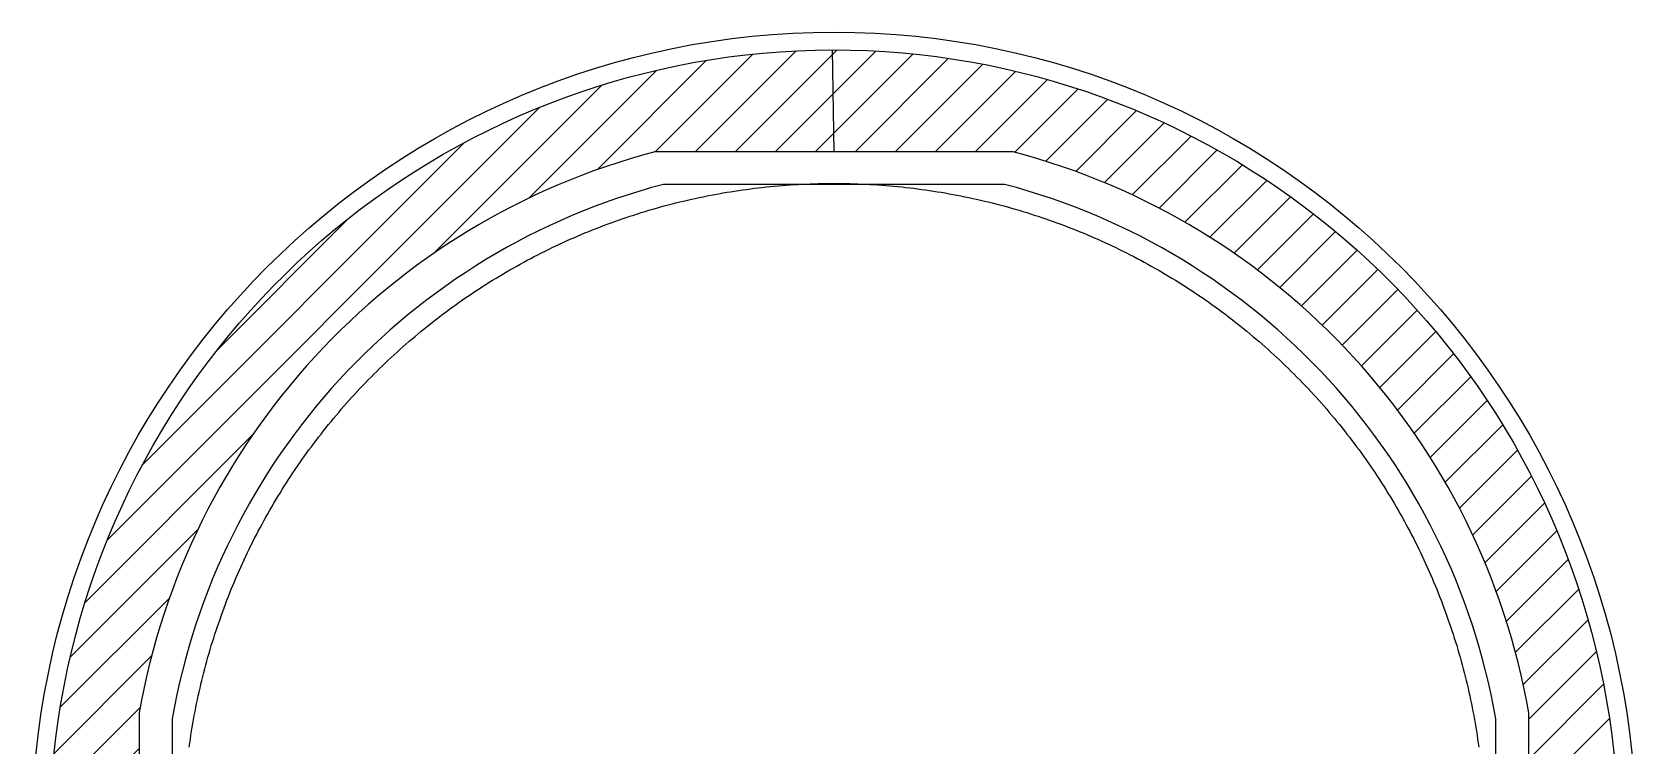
# Model space of a CAD drawing. Header units: millimetres. Extents: x 6268 to 6857, y -7375 to -6958.
# Drawn here: x 6688.7 to 6778.7, y -7152.4 to -7112.4 of the extents above; entities that cross this region are included whole.
import ezdxf

# ---------------------------------------------------------------- set-up
doc = ezdxf.new("R2010")
doc.units = ezdxf.units.MM
doc.header["$LTSCALE"] = 32.67
doc.layers.get('0').update_dxf_attribs({"linetype": 'CONTINUOUS'})
for name, color, linetype in [('BZ', 210, 'CONTINUOUS'), ('ITO', 3, 'CONTINUOUS'), ('sensor', 7, 'CONTINUOUS')]:
    doc.layers.add(name, color=color, linetype=linetype)
pattern_1 = [(45, (66.8462, 199.5676), (-1.12253202, 1.12253202), [])]

msp = doc.modelspace()

# ---------------------------------------------------------------- hatches: boundary and pattern name
h = msp.add_hatch()
h.set_pattern_fill('ANSI31', color=4, scale=0.5, style=0)
h.set_pattern_definition(pattern_1)
h.paths.add_polyline_path([(6723.684, -7119.1), (6733.737, -7119.1), (6733.661, -7113.387, 0.824), (6717.291, -7198.198), (6719.629, -7198.194), (6711.437, -7190.093, -0.202419), (6694.746, -7164.22), (6694.746, -7150.553, -0.293118)])
h = msp.add_hatch()
h.set_pattern_fill('ANSI31', color=4, scale=0.5, style=0)
h.set_pattern_definition(pattern_1)
h.paths.add_polyline_path([(6743.79, -7119.1, -0.293118), (6772.727, -7150.553), (6772.727, -7164.22, -0.202419), (6756.036, -7190.093), (6747.984, -7198.145), (6750.322, -7198.141, 0.824), (6733.661, -7113.387), (6733.737, -7119.1)])

# ---------------------------------------------------------------- linework, layer by layer
at = {"layer": 'BZ'}
msp.add_lwpolyline([(6697.555, -7152.468), (6697.586, -7152.247), (6697.618, -7152.025), (6697.651, -7151.803), (6697.686, -7151.582), (6697.723, -7151.361), (6697.76, -7151.14), (6697.799, -7150.919), (6697.839, -7150.699), (6697.881, -7150.479), (6697.924, -7150.259), (6697.969, -7150.039), (6698.014, -7149.82), (6698.061, -7149.601), (6698.11, -7149.382), (6698.16, -7149.164), (6698.211, -7148.946), (6698.263, -7148.728), (6698.317, -7148.51), (6698.372, -7148.293), (6698.428, -7148.076), (6698.486, -7147.86), (6698.545, -7147.644), (6698.606, -7147.428), (6698.667, -7147.213), (6698.73, -7146.998), (6698.795, -7146.783), (6698.861, -7146.569), (6698.928, -7146.355), (6698.996, -7146.142), (6699.065, -7145.929), (6699.136, -7145.716), (6699.209, -7145.504), (6699.282, -7145.293), (6699.357, -7145.081), (6699.433, -7144.871), (6699.511, -7144.66), (6699.589, -7144.451), (6699.669, -7144.241), (6699.751, -7144.033), (6699.833, -7143.824), (6699.917, -7143.617), (6700.002, -7143.409), (6700.088, -7143.203), (6700.176, -7142.996), (6700.265, -7142.791), (6700.355, -7142.586), (6700.447, -7142.381), (6700.539, -7142.177), (6700.633, -7141.974), (6700.728, -7141.771), (6700.825, -7141.569), (6700.922, -7141.367), (6701.021, -7141.166), (6701.121, -7140.965), (6701.223, -7140.766), (6701.325, -7140.566), (6701.429, -7140.368), (6701.534, -7140.17), (6701.64, -7139.973), (6701.748, -7139.776), (6701.856, -7139.58), (6701.966, -7139.385), (6702.077, -7139.19), (6702.189, -7138.996), (6702.303, -7138.803), (6702.417, -7138.611), (6702.533, -7138.419), (6702.65, -7138.228), (6702.768, -7138.037), (6702.888, -7137.848), (6703.008, -7137.659), (6703.13, -7137.471), (6703.252, -7137.283), (6703.376, -7137.096), (6703.501, -7136.911), (6703.628, -7136.725), (6703.755, -7136.541), (6703.883, -7136.358), (6704.013, -7136.175), (6704.144, -7135.993), (6704.275, -7135.812), (6704.408, -7135.631), (6704.542, -7135.452), (6704.677, -7135.273), (6704.814, -7135.095), (6704.951, -7134.918), (6705.089, -7134.742), (6705.229, -7134.566), (6705.369, -7134.392), (6705.511, -7134.218), (6705.654, -7134.046), (6705.797, -7133.874), (6705.942, -7133.703), (6706.088, -7133.533), (6706.235, -7133.363), (6706.383, -7133.195), (6706.532, -7133.028), (6706.681, -7132.861), (6706.832, -7132.696), (6706.984, -7132.531), (6707.137, -7132.367), (6707.291, -7132.205), (6707.446, -7132.043), (6707.602, -7131.882), (6707.759, -7131.722), (6707.917, -7131.563), (6708.076, -7131.405), (6708.236, -7131.248), (6708.397, -7131.092), (6708.559, -7130.937), (6708.721, -7130.783), (6708.885, -7130.63), (6709.05, -7130.478), (6709.215, -7130.327), (6709.382, -7130.178), (6709.549, -7130.029), (6709.717, -7129.881), (6709.887, -7129.734), (6710.057, -7129.588), (6710.228, -7129.443), (6710.4, -7129.3), (6710.572, -7129.157), (6710.746, -7129.015), (6710.92, -7128.875), (6711.096, -7128.735), (6711.272, -7128.597), (6711.449, -7128.46), (6711.627, -7128.323), (6711.806, -7128.188), (6711.985, -7128.054), (6712.166, -7127.921), (6712.347, -7127.79), (6712.529, -7127.659), (6712.711, -7127.529), (6712.895, -7127.401), (6713.079, -7127.274), (6713.265, -7127.147), (6713.45, -7127.022), (6713.637, -7126.898), (6713.825, -7126.776), (6714.013, -7126.654), (6714.202, -7126.534), (6714.391, -7126.414), (6714.582, -7126.296), (6714.773, -7126.179), (6714.965, -7126.063), (6715.157, -7125.949), (6715.35, -7125.835), (6715.544, -7125.723), (6715.739, -7125.612), (6715.934, -7125.502), (6716.13, -7125.394), (6716.327, -7125.286), (6716.524, -7125.18), (6716.722, -7125.075), (6716.92, -7124.971), (6717.12, -7124.869), (6717.319, -7124.767), (6717.52, -7124.667), (6717.721, -7124.568), (6717.923, -7124.471), (6718.125, -7124.374), (6718.328, -7124.279), (6718.531, -7124.185), (6718.735, -7124.093), (6718.94, -7124.001), (6719.145, -7123.911), (6719.35, -7123.822), (6719.557, -7123.734), (6719.763, -7123.648), (6719.971, -7123.563), (6720.178, -7123.479), (6720.387, -7123.397), (6720.595, -7123.315), (6720.805, -7123.235), (6721.014, -7123.157), (6721.225, -7123.079), (6721.435, -7123.003), (6721.647, -7122.928), (6721.858, -7122.855), (6722.07, -7122.782), (6722.283, -7122.711), (6722.496, -7122.642), (6722.709, -7122.574), (6722.923, -7122.507), (6723.137, -7122.441), (6723.352, -7122.376), (6723.567, -7122.313), (6723.782, -7122.252), (6723.998, -7122.191), (6724.214, -7122.132), (6724.43, -7122.074), (6724.647, -7122.018), (6724.864, -7121.963), (6725.082, -7121.909), (6725.3, -7121.857), (6725.518, -7121.806), (6725.736, -7121.756), (6725.955, -7121.707), (6726.174, -7121.66), (6726.393, -7121.615), (6726.613, -7121.57), (6726.833, -7121.527), (6727.053, -7121.485), (6727.273, -7121.445), (6727.494, -7121.406), (6727.715, -7121.369), (6727.936, -7121.332), (6728.157, -7121.297), (6728.379, -7121.264), (6728.601, -7121.232), (6728.822, -7121.201), (6729.045, -7121.171), (6729.267, -7121.143), (6729.489, -7121.116), (6729.712, -7121.091), (6729.935, -7121.067), (6730.158, -7121.044), (6730.381, -7121.023), (6730.604, -7121.003), (6730.827, -7120.985), (6731.05, -7120.968), (6731.274, -7120.952), (6731.498, -7120.937), (6731.721, -7120.924), (6731.945, -7120.913), (6732.169, -7120.902), (6732.393, -7120.893), (6732.616, -7120.886), (6732.84, -7120.88), (6733.064, -7120.875), (6733.288, -7120.871), (6733.513, -7120.869), (6733.737, -7120.869), (6733.961, -7120.869), (6734.185, -7120.871), (6734.409, -7120.875), (6734.633, -7120.88), (6734.857, -7120.886), (6735.081, -7120.893), (6735.304, -7120.902), (6735.528, -7120.913), (6735.752, -7120.924), (6735.976, -7120.937), (6736.199, -7120.952), (6736.423, -7120.968), (6736.646, -7120.985), (6736.869, -7121.003), (6737.093, -7121.023), (6737.316, -7121.044), (6737.538, -7121.067), (6737.761, -7121.091), (6737.984, -7121.116), (6738.206, -7121.143), (6738.429, -7121.171), (6738.651, -7121.201), (6738.873, -7121.232), (6739.094, -7121.264), (6739.316, -7121.297), (6739.537, -7121.332), (6739.758, -7121.369), (6739.979, -7121.406), (6740.2, -7121.445), (6740.42, -7121.485), (6740.64, -7121.527), (6740.86, -7121.57), (6741.08, -7121.615), (6741.299, -7121.66), (6741.518, -7121.707), (6741.737, -7121.756), (6741.955, -7121.806), (6742.173, -7121.857), (6742.391, -7121.909), (6742.609, -7121.963), (6742.826, -7122.018), (6743.043, -7122.074), (6743.259, -7122.132), (6743.475, -7122.191), (6743.691, -7122.252), (6743.906, -7122.313), (6744.121, -7122.376), (6744.336, -7122.441), (6744.55, -7122.507), (6744.764, -7122.574), (6744.977, -7122.642), (6745.19, -7122.711), (6745.403, -7122.782), (6745.615, -7122.855), (6745.827, -7122.928), (6746.038, -7123.003), (6746.248, -7123.079), (6746.459, -7123.157), (6746.669, -7123.235), (6746.878, -7123.315), (6747.087, -7123.397), (6747.295, -7123.479), (6747.503, -7123.563), (6747.71, -7123.648), (6747.917, -7123.734), (6748.123, -7123.822), (6748.328, -7123.911), (6748.534, -7124.001), (6748.738, -7124.093), (6748.942, -7124.185), (6749.145, -7124.279), (6749.348, -7124.374), (6749.551, -7124.471), (6749.752, -7124.568), (6749.953, -7124.667), (6750.154, -7124.767), (6750.353, -7124.869), (6750.553, -7124.971), (6750.751, -7125.075), (6750.949, -7125.18), (6751.146, -7125.286), (6751.343, -7125.394), (6751.539, -7125.502), (6751.734, -7125.612), (6751.929, -7125.723), (6752.123, -7125.835), (6752.316, -7125.949), (6752.509, -7126.063), (6752.7, -7126.179), (6752.891, -7126.296), (6753.082, -7126.414), (6753.271, -7126.534), (6753.46, -7126.654), (6753.649, -7126.776), (6753.836, -7126.898), (6754.023, -7127.022), (6754.209, -7127.147), (6754.394, -7127.274), (6754.578, -7127.401), (6754.762, -7127.529), (6754.944, -7127.659), (6755.126, -7127.79), (6755.308, -7127.921), (6755.488, -7128.054), (6755.667, -7128.188), (6755.846, -7128.323), (6756.024, -7128.46), (6756.201, -7128.597), (6756.377, -7128.735), (6756.553, -7128.875), (6756.727, -7129.015), (6756.901, -7129.157), (6757.074, -7129.3), (6757.245, -7129.443), (6757.416, -7129.588), (6757.587, -7129.734), (6757.756, -7129.881), (6757.924, -7130.029), (6758.091, -7130.178), (6758.258, -7130.327), (6758.423, -7130.478), (6758.588, -7130.63), (6758.752, -7130.783), (6758.914, -7130.937), (6759.076, -7131.092), (6759.237, -7131.248), (6759.397, -7131.405), (6759.556, -7131.563), (6759.714, -7131.722), (6759.871, -7131.882), (6760.027, -7132.043), (6760.182, -7132.205), (6760.336, -7132.367), (6760.489, -7132.531), (6760.641, -7132.696), (6760.792, -7132.861), (6760.942, -7133.028), (6761.091, -7133.195), (6761.238, -7133.363), (6761.385, -7133.533), (6761.531, -7133.703), (6761.676, -7133.874), (6761.82, -7134.046), (6761.962, -7134.218), (6762.104, -7134.392), (6762.244, -7134.566), (6762.384, -7134.742), (6762.522, -7134.918), (6762.66, -7135.095), (6762.796, -7135.273), (6762.931, -7135.452), (6763.065, -7135.631), (6763.198, -7135.812), (6763.33, -7135.993), (6763.46, -7136.175), (6763.59, -7136.358), (6763.718, -7136.541), (6763.846, -7136.725), (6763.972, -7136.911), (6764.097, -7137.096), (6764.221, -7137.283), (6764.344, -7137.471), (6764.465, -7137.659), (6764.586, -7137.848), (6764.705, -7138.037), (6764.823, -7138.228), (6764.94, -7138.419), (6765.056, -7138.611), (6765.17, -7138.803), (6765.284, -7138.996), (6765.396, -7139.19), (6765.507, -7139.385), (6765.617, -7139.58), (6765.725, -7139.776), (6765.833, -7139.973), (6765.939, -7140.17), (6766.044, -7140.368), (6766.148, -7140.566), (6766.25, -7140.766), (6766.352, -7140.965), (6766.452, -7141.166), (6766.551, -7141.367), (6766.648, -7141.569), (6766.745, -7141.771), (6766.84, -7141.974), (6766.934, -7142.177), (6767.027, -7142.381), (6767.118, -7142.586), (6767.208, -7142.791), (6767.297, -7142.996), (6767.385, -7143.203), (6767.471, -7143.409), (6767.556, -7143.617), (6767.64, -7143.824), (6767.723, -7144.033), (6767.804, -7144.241), (6767.884, -7144.451), (6767.963, -7144.66), (6768.04, -7144.871), (6768.116, -7145.081), (6768.191, -7145.293), (6768.264, -7145.504), (6768.337, -7145.716), (6768.408, -7145.929), (6768.477, -7146.142), (6768.546, -7146.355), (6768.613, -7146.569), (6768.678, -7146.783), (6768.743, -7146.998), (6768.806, -7147.213), (6768.867, -7147.428), (6768.928, -7147.644), (6768.987, -7147.86), (6769.045, -7148.076), (6769.101, -7148.293), (6769.156, -7148.51), (6769.21, -7148.728), (6769.263, -7148.946), (6769.314, -7149.164), (6769.363, -7149.382), (6769.412, -7149.601), (6769.459, -7149.82), (6769.505, -7150.039), (6769.549, -7150.259), (6769.592, -7150.479), (6769.634, -7150.699), (6769.674, -7150.919), (6769.713, -7151.14), (6769.751, -7151.361), (6769.787, -7151.582), (6769.822, -7151.803), (6769.855, -7152.025), (6769.888, -7152.247), (6769.918, -7152.468)], dxfattribs=at)
at = {"layer": 'ITO', "color": 4}
msp.add_line((6733.737, -7119.1), (6733.661, -7113.387), dxfattribs=at)
at = {"layer": 'ITO', "color": 251, "true_color": 0x636466}
msp.add_circle((6733.737, -7157.387), 45, dxfattribs=at)
at = {"layer": 'sensor', "color": 4}
msp.add_lwpolyline([(6772.727, -7164.22), (6772.727, -7150.553, 0.293118), (6743.79, -7119.1), (6723.684, -7119.1, 0.293118), (6694.746, -7150.553), (6694.746, -7164.22, 0.202419), (6711.437, -7190.093), (6719.629, -7198.194), (6717.291, -7198.198, -5.13358), (6750.322, -7198.141), (6747.984, -7198.145), (6756.036, -7190.093, 0.202419)], format="xyb", close=True, dxfattribs=at)
at = {"layer": 'sensor', "color": 0}
msp.add_lwpolyline([(6746.952, -7196.351, 0.198912), (6747.306, -7196.204), (6754.974, -7188.536, 0.202419), (6770.871, -7163.895), (6770.871, -7150.879, 0.293118), (6743.311, -7120.923), (6724.162, -7120.923, 0.293118), (6696.603, -7150.879), (6696.603, -7163.895, 0.202419), (6712.499, -7188.536), (6720.168, -7196.204, 0.198912), (6720.521, -7196.351)], format="xyb", close=True, dxfattribs=at)
msp.add_lwpolyline([(6746.952, -7196.351, 0.198912), (6747.306, -7196.204), (6754.974, -7188.536, 0.202419), (6770.871, -7163.895), (6770.871, -7150.879, 0.293118), (6743.311, -7120.923), (6724.162, -7120.923, 0.293118), (6696.603, -7150.879), (6696.603, -7163.895, 0.202419), (6712.499, -7188.536), (6720.168, -7196.204, 0.198912), (6720.521, -7196.351)], format="xyb", close=True, dxfattribs=at)

doc.saveas('drawing.dxf')
